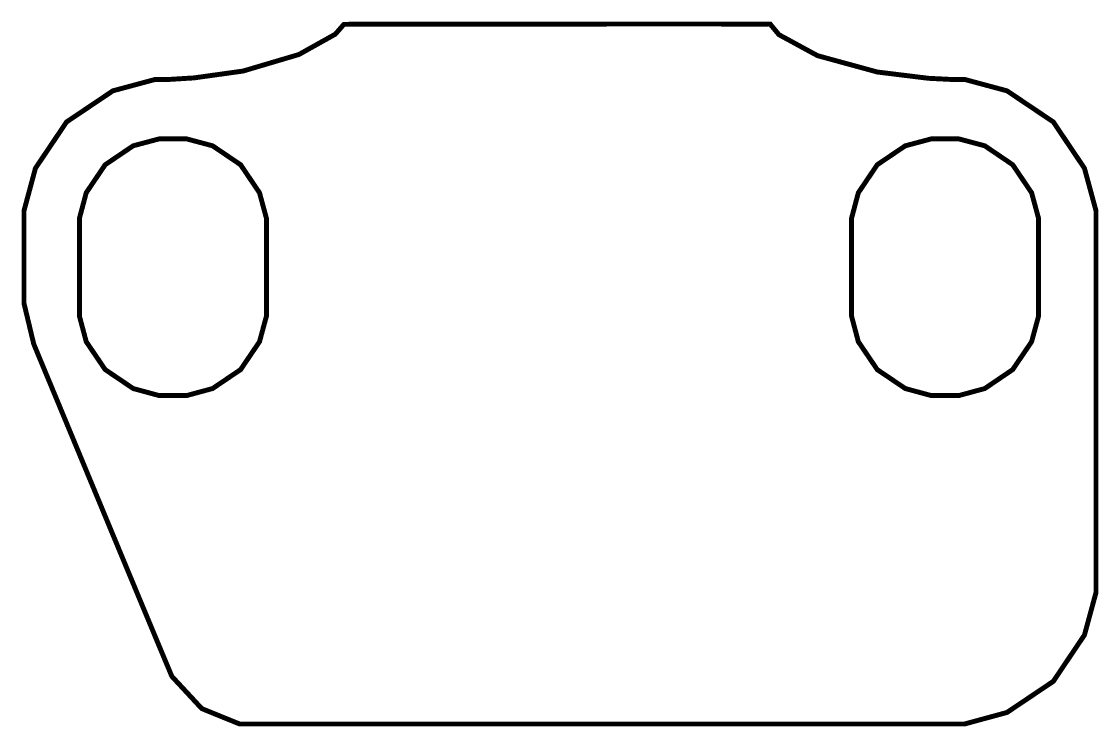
# Model space of a CAD drawing. Extents: x 0 to 0.546, y 0.017 to 0.375.
import ezdxf

# ---------------------------------------------------------------- set-up
doc = ezdxf.new("R2010")
doc.units = 0
doc.layers.get('0').update_dxf_attribs({"linetype": 'CONTINUOUS'})

msp = doc.modelspace()

# ---------------------------------------------------------------- linework, layer by layer
at = {"color": 0, "const_width": 0.0025}
for points in [[(0.00716, 0.20909), (0.00618, 0.21148), (0.00125, 0.23204), (0.00125, 0.23888), (0.00125, 0.27186), (0.00125, 0.27908), (0.00705, 0.30062), (0.02284, 0.32411), (0.04633, 0.3399), (0.06787, 0.3457), (0.07509, 0.3457), (0.07525, 0.3457), (0.07617, 0.34576), (0.08746, 0.34646), (0.11236, 0.34993), (0.14073, 0.35834), (0.15918, 0.36865), (0.16352, 0.37364), (0.16352, 0.37364), (0.1728, 0.3737), (0.19726, 0.3737), (0.23188, 0.37375), (0.27159, 0.37375), (0.31131, 0.37381), (0.34592, 0.37381), (0.37044, 0.37375), (0.37977, 0.37375), (0.37983, 0.37364), (0.38422, 0.36838), (0.40375, 0.35775), (0.43408, 0.34945), (0.46012, 0.34625), (0.47119, 0.3457), (0.47119, 0.3457), (0.47835, 0.3457), (0.49989, 0.3399), (0.52338, 0.32411), (0.53917, 0.30062), (0.54503, 0.27908), (0.54503, 0.27186), (0.54503, 0.0925), (0.54503, 0.08534), (0.53917, 0.0638), (0.52338, 0.04031), (0.49989, 0.02452), (0.47835, 0.01866), (0.47119, 0.01866), (0.11703, 0.01866), (0.11062, 0.01866), (0.09142, 0.02648), (0.07623, 0.04286), (0.07444, 0.04715), (0.07031, 0.05702), (0.05805, 0.08648), (0.03906, 0.13222), (0.02094, 0.17589), (0.01058, 0.20085), (0.00716, 0.20909)], [(0.12424, 0.27078), (0.12424, 0.27517), (0.12071, 0.28819), (0.11111, 0.30241), (0.0969, 0.31201), (0.08388, 0.31548), (0.07954, 0.31548), (0.07406, 0.31548), (0.06966, 0.31548), (0.05664, 0.31201), (0.04243, 0.30241), (0.03282, 0.28819), (0.02935, 0.27517), (0.02935, 0.27078), (0.02935, 0.22998), (0.02935, 0.22564), (0.03282, 0.21262), (0.04243, 0.19846), (0.05664, 0.18886), (0.06966, 0.18533), (0.07406, 0.18533), (0.07954, 0.18533), (0.08388, 0.18533), (0.0969, 0.18886), (0.11111, 0.19846), (0.12071, 0.21262), (0.12424, 0.22564), (0.12424, 0.22998), (0.12424, 0.27078)], [(0.5159, 0.27078), (0.5159, 0.27517), (0.51237, 0.28819), (0.50277, 0.30241), (0.48861, 0.31201), (0.47559, 0.31548), (0.47125, 0.31548), (0.46571, 0.31548), (0.46132, 0.31548), (0.4483, 0.31201), (0.43408, 0.30241), (0.42448, 0.28819), (0.42101, 0.27517), (0.42101, 0.27078), (0.42101, 0.22998), (0.42101, 0.22564), (0.42448, 0.21262), (0.43408, 0.19846), (0.4483, 0.18886), (0.46132, 0.18533), (0.46571, 0.18533), (0.47125, 0.18533), (0.47559, 0.18533), (0.48861, 0.18886), (0.50277, 0.19846), (0.51237, 0.21262), (0.5159, 0.22564), (0.5159, 0.22998), (0.5159, 0.27078)]]:
    msp.add_lwpolyline(points, close=True, dxfattribs=at)

doc.saveas('drawing.dxf')
